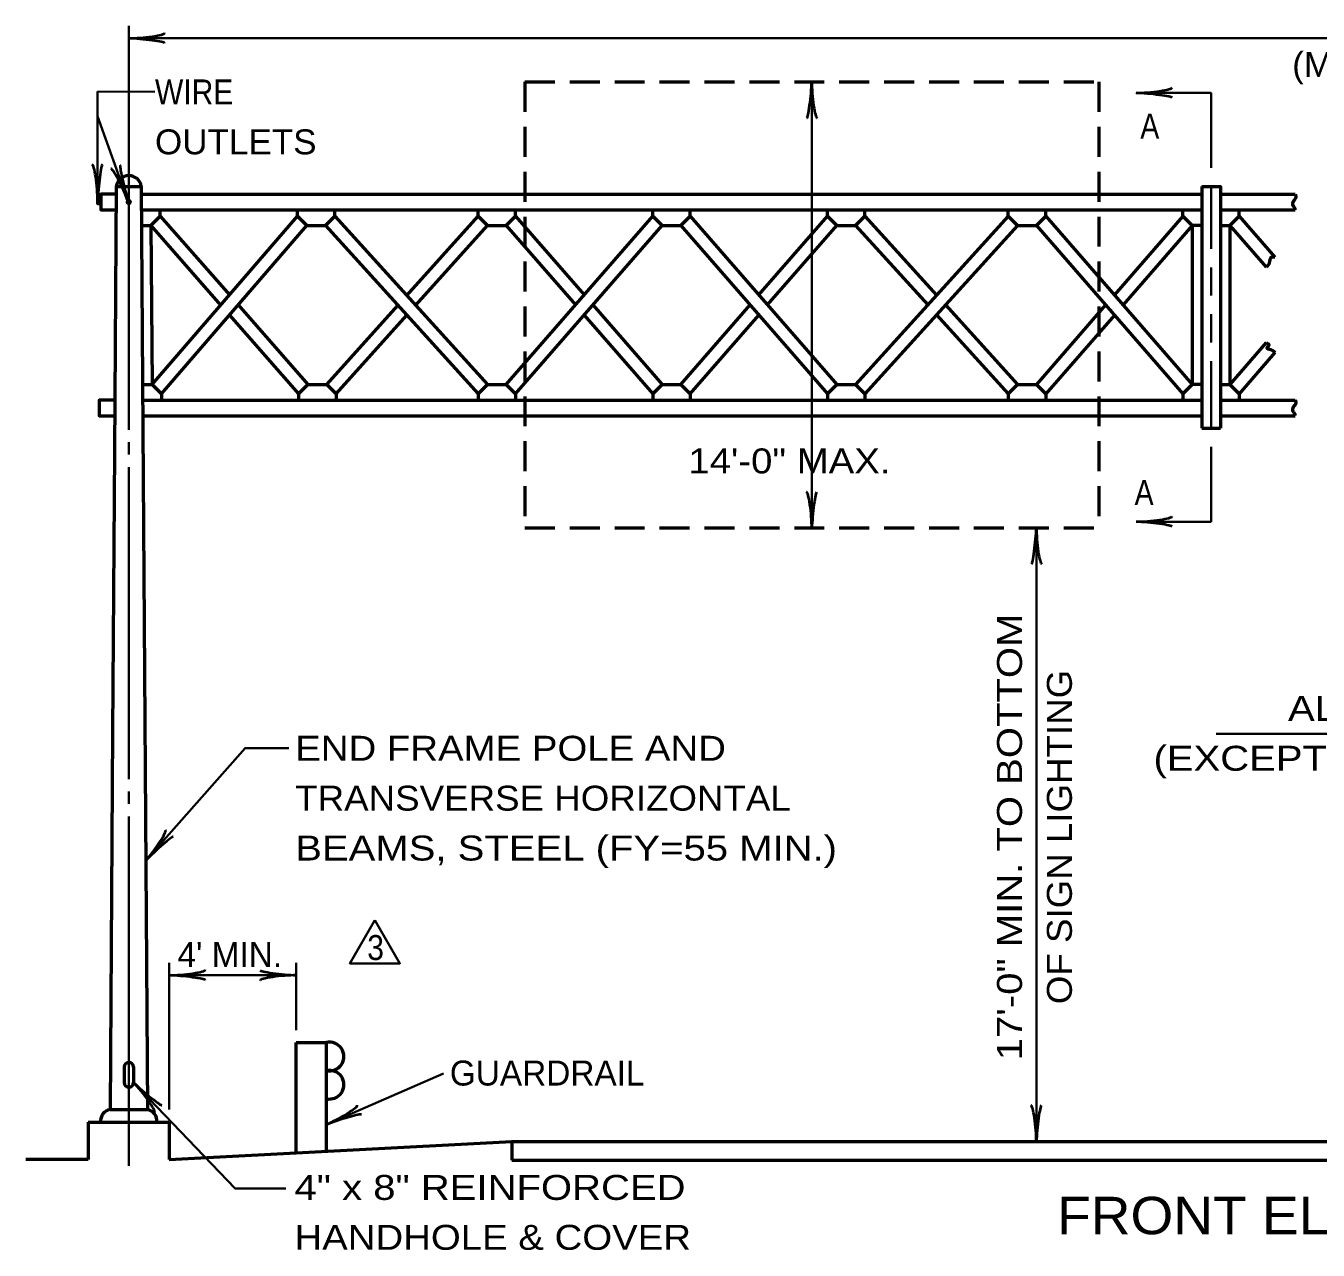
# Model space of a CAD drawing. Extents: x -1 to 679, y -1 to 440.
# Drawn here: x 145.1 to 248.7, y 289.5 to 387.6 of the extents above; entities that cross this region are included whole.
import ezdxf
from ezdxf.enums import TextEntityAlignment as Align

# ---------------------------------------------------------------- set-up
doc = ezdxf.new("R2010")
doc.units = 0
doc.header["$LTSCALE"] = 0.8
doc.linetypes.add('MEDIUM_DASHED', pattern=[4.5, 3, -1.5])
doc.layers.add('1', color=7, linetype='Continuous', lineweight=53)

msp = doc.modelspace()

# ---------------------------------------------------------------- linework, layer by layer
at = {"layer": '1', "lineweight": 35}
for p, q in [((153.3634, 355.2651), (153.3634, 387.6402)), ((153.3634, 386.6402), (344.7881, 386.6402)), ((150.8634, 373.6401), (150.8653, 382.3642)), ((150.8653, 382.3642), (155.4478, 382.3591)), ((208.1134, 383.1401), (208.1134, 347.3901)), ((240.1134, 382.2651), (234.1134, 382.2651)), ((240.1134, 376.2651), (240.1134, 382.2651)), ((150.8649, 380.394), (153.2943, 373.6192)), ((240.1134, 374.7651), (240.1134, 369.7651)), ((240.1134, 368.2651), (240.1134, 366.0151)), ((240.1134, 364.5151), (240.1134, 362.2651)), ((240.1134, 360.7651), (240.1134, 355.3901)), ((153.3634, 353.2651), (153.3634, 354.2651)), ((240.1134, 353.8901), (240.1134, 347.8901)), ((153.3634, 327.2651), (153.3634, 352.2651)), ((226.1134, 347.3901), (226.1134, 298.2043)), ((240.1134, 347.8901), (234.1134, 347.8901)), ((240.5284, 330.8901), (330.0284, 330.8901)), ((153.3634, 325.2651), (153.3634, 326.2651)), ((153.3634, 296.2651), (153.3634, 324.2651)), ((156.6134, 300.7651), (156.6134, 312.5361)), ((166.7691, 307.1422), (166.7691, 312.5361)), ((156.6134, 311.5361), (166.7691, 311.5361)), ((169.2137, 299.566), (178.5938, 303.6605))]:
    msp.add_line(p, q, dxfattribs=at)
at = {"layer": '1', "linetype": 'MEDIUM_DASHED'}
for p, q in [((185.1134, 383.1401), (185.1134, 347.3901)), ((185.1134, 383.1401), (231.1134, 383.1401)), ((231.1134, 383.1401), (231.1134, 347.3901)), ((185.1134, 347.3901), (231.1134, 347.3901))]:
    msp.add_line(p, q, dxfattribs=at)
at = {"layer": '1'}
for p, q in [((152.3634, 374.7651), (154.3634, 374.7651)), ((154.3634, 374.7651), (154.8634, 300.7651)), ((154.3634, 374.1401), (239.3634, 374.1401)), ((239.3634, 374.7651), (239.3634, 355.3901)), ((240.8634, 374.1401), (246.8634, 374.1401)), ((155.1261, 371.6401), (155.8761, 372.3901)), ((155.2292, 358.8901), (166.8761, 372.3901)), ((155.8761, 372.3901), (155.8761, 372.8901)), ((155.8761, 372.3901), (161.4243, 366.0709)), ((166.8761, 372.3901), (166.8761, 372.8901)), ((167.6261, 371.6401), (166.8761, 372.3901)), ((169.1261, 371.6401), (169.8761, 372.3901)), ((169.8761, 372.3901), (169.8761, 372.8901)), ((169.8761, 372.3901), (182.1197, 358.8901)), ((175.6472, 366.0267), (181.3697, 372.3901)), ((181.3697, 372.3901), (181.3697, 372.8901)), ((182.1197, 371.6401), (181.3697, 372.3901)), ((183.6197, 371.6401), (184.3697, 372.3901)), ((183.6197, 358.8901), (195.3697, 372.3901)), ((184.3697, 372.3901), (184.3697, 372.8901)), ((184.3697, 372.3901), (189.8697, 366.0709)), ((195.3697, 372.3901), (195.3697, 372.8901)), ((196.1197, 371.6401), (195.3697, 372.3901)), ((197.6197, 371.6401), (198.3697, 372.3901)), ((198.3697, 372.3901), (198.3697, 372.8901)), ((198.3697, 372.3901), (210.1197, 358.8901)), ((203.8697, 366.0709), (209.3697, 372.3901)), ((209.3697, 372.3901), (209.3697, 372.8901)), ((210.1197, 371.6401), (209.3697, 372.3901)), ((211.6197, 371.6401), (212.3697, 372.3901)), ((223.8634, 372.3901), (211.6197, 358.8901)), ((212.3697, 372.3901), (212.3697, 372.8901)), ((212.3697, 372.3901), (218.1166, 366.0536)), ((223.8634, 372.3901), (223.8634, 372.8901)), ((224.6134, 371.6401), (223.8634, 372.3901)), ((226.1134, 371.6401), (226.8634, 372.3901)), ((226.8634, 372.3901), (226.8634, 372.8901)), ((226.8634, 372.3901), (238.6134, 358.8901)), ((237.8634, 372.3901), (232.3634, 366.0709)), ((237.8634, 372.3901), (237.8634, 372.8901)), ((238.6134, 371.6401), (237.8634, 372.3901)), ((240.8634, 372.8901), (246.8634, 372.8901)), ((241.6134, 371.6401), (242.3634, 372.3901)), ((242.3634, 372.3901), (242.3634, 372.8901)), ((242.3634, 372.3901), (245.2374, 369.0881)), ((154.3761, 371.6401), (155.1261, 371.6401)), ((155.1261, 371.6401), (155.2292, 358.8901)), ((155.1261, 371.6401), (160.7262, 365.2618)), ((155.9792, 358.1401), (167.6261, 371.6401)), ((169.1261, 371.6401), (181.3697, 358.1401)), ((176.3624, 365.2382), (182.1197, 371.6401)), ((183.6197, 371.6401), (189.1683, 365.2651)), ((184.3697, 358.1401), (196.1197, 371.6401)), ((197.6197, 371.6401), (209.3697, 358.1401)), ((204.5712, 365.2651), (210.1197, 371.6401)), ((211.6197, 371.6401), (217.4015, 365.2651)), ((224.6134, 371.6401), (212.3697, 358.1401)), ((226.1134, 371.6401), (237.8634, 358.1401)), ((238.6134, 371.6401), (233.0648, 365.2651)), ((239.3634, 371.6401), (238.6134, 371.6401)), ((238.6134, 371.6401), (238.6134, 358.8901)), ((240.8634, 371.6401), (241.6134, 371.6401)), ((241.6134, 371.6401), (241.6134, 358.8901)), ((241.6134, 371.6401), (244.5361, 368.2822)), ((162.129, 365.2683), (167.7292, 358.8901)), ((169.2292, 358.8901), (174.9352, 365.2349)), ((190.5712, 365.2651), (196.1197, 358.8901)), ((197.6197, 358.8901), (203.1684, 365.2651)), ((218.8317, 365.2651), (224.6134, 358.8901)), ((231.6621, 365.2651), (226.1134, 358.8901)), ((161.4309, 364.4592), (166.9792, 358.1401)), ((169.9792, 358.1401), (175.6504, 364.4463)), ((189.8697, 364.4592), (195.3697, 358.1401)), ((198.3697, 358.1401), (203.8697, 364.4592)), ((218.1166, 364.4766), (223.8634, 358.1401)), ((232.3634, 364.4592), (226.8634, 358.1401)), ((244.5359, 362.2477), (241.6134, 358.8901)), ((245.2372, 361.4419), (242.3634, 358.1401)), ((154.4792, 358.8901), (155.2292, 358.8901)), ((155.2292, 358.8901), (155.9792, 358.1401)), ((167.7292, 358.8901), (166.9792, 358.1401)), ((167.7292, 358.8901), (169.2292, 358.8901)), ((169.2292, 358.8901), (169.9792, 358.1401)), ((182.1197, 358.8901), (181.3697, 358.1401)), ((182.1197, 358.8901), (183.6197, 358.8901)), ((183.6197, 358.8901), (184.3697, 358.1401)), ((196.1197, 358.8901), (195.3697, 358.1401)), ((196.1197, 358.8901), (197.6197, 358.8901)), ((197.6197, 358.8901), (198.3697, 358.1401)), ((210.1197, 358.8901), (209.3697, 358.1401)), ((210.1197, 358.8901), (211.6197, 358.8901)), ((211.6197, 358.8901), (212.3697, 358.1401)), ((224.6134, 358.8901), (223.8634, 358.1401)), ((224.6134, 358.8901), (226.1134, 358.8901)), ((226.1134, 358.8901), (226.8634, 358.1401)), ((238.6134, 358.8901), (237.8634, 358.1401)), ((239.3634, 358.8901), (238.6134, 358.8901)), ((240.8634, 358.8901), (241.6134, 358.8901)), ((241.6134, 358.8901), (242.3634, 358.1401)), ((155.9792, 358.1401), (155.9792, 357.6401)), ((166.9792, 358.1401), (166.9792, 357.6401)), ((169.9792, 358.1401), (169.9792, 357.6401)), ((181.3697, 358.1401), (181.3697, 357.6401)), ((184.3697, 358.1401), (184.3697, 357.6401)), ((195.3697, 358.1401), (195.3697, 357.6401)), ((198.3697, 358.1401), (198.3697, 357.6401)), ((209.3697, 358.1401), (209.3697, 357.6401)), ((212.3697, 358.1401), (212.3697, 357.6401)), ((223.8634, 358.1401), (223.8634, 357.6401)), ((226.8634, 358.1401), (226.8634, 357.6401)), ((237.8634, 358.1401), (237.8634, 357.6401)), ((240.8634, 357.6401), (246.8634, 357.6401)), ((242.3634, 358.1401), (242.3634, 357.6401)), ((154.4876, 356.3901), (239.3634, 356.3901)), ((240.8634, 356.3901), (246.8634, 356.3901)), ((239.3634, 355.3901), (240.8634, 355.3901)), ((152.0677, 331.0156), (151.9224, 309.516)), ((166.7691, 297.405), (166.7691, 306.1422)), ((166.7691, 306.1422), (169.2137, 306.1422)), ((169.2137, 297.405), (169.2137, 306.1422)), ((152.9988, 304.1789), (152.9988, 302.9289)), ((153.7488, 304.1789), (153.7488, 302.9289)), ((150.1134, 299.7651), (156.6134, 299.7651)), ((150.1134, 299.7651), (150.1134, 296.7651)), ((156.6134, 299.7651), (156.6134, 296.7651)), ((184.0757, 298.2043), (184.0757, 296.7043)), ((150.1134, 296.7651), (145.1134, 296.7651)), ((184.0757, 296.7043), (314.0757, 296.7043))]:
    msp.add_line(p, q, dxfattribs=at)
for points in [[(152.3592, 374.1401), (151.1134, 374.1401), (151.1134, 372.8901), (152.3508, 372.8901)], [(152.3634, 374.7651), (152.2198, 353.5151), (152.0677, 331.0156)], [(239.3634, 374.7651), (240.8634, 374.7651), (240.8634, 355.3901)], [(151.1134, 373.6401), (150.8634, 373.6401), (150.8634, 373.3901), (151.1134, 373.3901)], [(154.3761, 372.8901), (155.8761, 372.8901), (195.3697, 372.8901)], [(195.3697, 372.8901), (198.3697, 372.8901), (237.8634, 372.8901), (239.3634, 372.8901)], [(167.6261, 371.6401), (168.3761, 371.6401), (169.1261, 371.6401)], [(182.1197, 371.6401), (182.8697, 371.6401), (183.6197, 371.6401)], [(196.1197, 371.6401), (196.8697, 371.6401), (197.6197, 371.6401)], [(210.1197, 371.6401), (210.8697, 371.6401), (211.6197, 371.6401)], [(224.6134, 371.6401), (225.3634, 371.6401), (226.1134, 371.6401)], [(152.2477, 357.6401), (151.0019, 357.6401), (151.0019, 356.3901), (152.2392, 356.3901)], [(154.4792, 357.6401), (155.9792, 357.6401), (195.3697, 357.6401)], [(195.3697, 357.6401), (198.3697, 357.6401), (237.8634, 357.6401), (239.3634, 357.6401)], [(151.9225, 309.516), (151.8634, 300.7651), (154.8634, 300.7651)], [(156.6134, 296.7651), (184.0757, 298.2043), (314.0757, 298.2043)]]:
    msp.add_lwpolyline(points, dxfattribs=at)
at = {"layer": '1', "lineweight": 35}
for points in [[(154.7286, 320.7262), (162.6908, 329.7493), (166.1885, 329.7493)], [(153.7488, 302.9289), (161.901, 294.4343), (165.9628, 294.4343)]]:
    msp.add_lwpolyline(points, dxfattribs=at)
msp.add_lwpolyline([(173.0944, 315.9398), (171.0944, 312.4758), (175.0944, 312.4758)], close=True, dxfattribs=at)
at = {"layer": '1'}
msp.add_circle((153.3634, 373.5151), 0.125, dxfattribs=at)
for centre, radius, start, end in [((153.3634, 374.6313), 1.0089, 7.62224, 172.37776), ((169.451, 305.0151), 1.1518, 258.1086, 101.8914), ((153.3738, 304.1789), 0.375, 0, 180), ((169.451, 302.7609), 1.1518, 258.1086, 101.8914), ((153.3738, 302.9289), 0.375, 180, 0), ((152.0128, 299.8718), 0.9057, 99.49518, 186.76502), ((154.714, 299.8718), 0.9057, 353.23498, 80.50482)]:
    msp.add_arc(centre, radius, start, end, dxfattribs=at)
at = {"layer": '1', "lineweight": 40}
for centre, major_axis, ratio, start_param, end_param in [((154.4839, 386.4286), (-1.7565, 0.1757), 0.07063, 3.14071475, 5.41810995), ((154.4546, 386.9165), (-1.7857, -0.1562), 0.122415, 0.89635335, 3.14159265), ((207.9018, 382.0196), (0.1757, 1.7565), 0.07063, 3.14071475, 5.41810995), ((208.3897, 382.0489), (-0.1562, 1.7857), 0.122415, 0.89635335, 3.14159265), ((235.2339, 382.0535), (-1.7565, 0.1757), 0.07063, 3.14071475, 5.41810995), ((235.2046, 382.5414), (-1.7857, -0.1562), 0.122415, 0.89635335, 3.14159265), ((150.5874, 374.7313), (0.1558, -1.7857), 0.122415, 0.89635335, 3.14159265), ((150.5874, 374.7313), (0.1558, -1.7857), 0.122415, 0.89635335, 3.14159265), ((151.0753, 374.7605), (0.176, 1.7564), 0.07063, 6.28230741, 8.55970261), ((151.0753, 374.7605), (0.176, 1.7564), 0.07063, 6.28230741, 8.55970261), ((152.6658, 374.5531), (0.7497, -1.6282), 0.122415, 0.89635335, 3.14159265), ((153.1152, 374.7453), (-0.4275, 1.7127), 0.07063, 6.28230741, 8.55970261), ((207.8371, 348.4813), (0.1562, -1.7857), 0.122415, 0.89635335, 3.14159265), ((208.325, 348.5106), (-0.1757, -1.7565), 0.07063, 3.14071475, 5.41810995), ((235.2046, 348.1664), (-1.7857, -0.1562), 0.122415, 0.89635335, 3.14159265), ((225.9018, 346.2696), (0.1757, 1.7565), 0.07063, 3.14071475, 5.41810995), ((226.3897, 346.2989), (-0.1562, 1.7857), 0.122415, 0.89635335, 3.14159265), ((235.2339, 347.6785), (-1.7565, 0.1757), 0.07063, 3.14071475, 5.41810995), ((155.2434, 321.7273), (-1.0644, -1.4423), 0.122415, 0.89635335, 3.14159265), ((155.6286, 321.4264), (-1.2939, -1.2008), 0.07063, 3.14071475, 5.41810995), ((157.7046, 311.8124), (-1.7857, -0.1562), 0.122415, 0.89635335, 3.14159265), ((157.7046, 311.8124), (-1.7857, -0.1562), 0.122415, 0.89635335, 3.14159265), ((165.6486, 311.7477), (1.7565, -0.1757), 0.07063, 3.14071475, 5.41810995), ((157.7339, 311.3245), (-1.7565, 0.1757), 0.07063, 3.14071475, 5.41810995), ((157.7339, 311.3245), (-1.7565, 0.1757), 0.07063, 3.14071475, 5.41810995), ((165.6779, 311.2598), (1.7857, 0.1562), 0.122415, 0.89635335, 3.14159265), ((154.305, 301.9503), (-1.1238, 1.3965), 0.122415, 3.14159265, 5.38683196), ((154.6774, 302.267), (-1.3429, 1.1457), 0.07063, 0.86507535, 3.14247055), ((170.1032, 300.2558), (-1.5741, -0.8575), 0.122415, 0.89635335, 3.14159265), ((170.3252, 299.8203), (-1.68, -0.5417), 0.07063, 3.14071475, 5.41810995), ((225.8371, 299.2955), (0.1562, -1.7857), 0.122415, 0.89635335, 3.14159265), ((226.325, 299.3248), (-0.1757, -1.7565), 0.07063, 3.14071475, 5.41810995)]:
    msp.add_ellipse(centre, major_axis=major_axis, ratio=ratio, start_param=start_param, end_param=end_param, dxfattribs=at)
at = {"layer": '1'}
for points in [[(246.8634, 374.1401), (246.9204, 373.8982), (246.738, 373.6245), (246.6525, 373.3166), (246.8064, 373.0486), (246.8634, 372.8901)], [(245.2374, 369.0881), (244.9109, 369.0532), (244.7862, 368.6374), (244.5361, 368.2822)], [(244.5359, 362.2477), (244.7446, 362.0264), (244.5783, 361.8186), (244.8693, 361.6938), (245.2372, 361.4419)], [(246.8612, 357.6497), (246.9182, 357.4078), (246.7357, 357.1341), (246.6502, 356.8262), (246.8042, 356.5582), (246.8612, 356.3997)]]:
    msp.add_spline(points, degree=3, dxfattribs=at)

# ---------------------------------------------------------------- texts
for s, width, p in [("(MAX. 150')", 1.05, (253.987, 383.5439)), ('ALL DIAGONALS & BRACES TO BE AT NOMINAL 45', 1.2, (285.2528, 331.9279)), ('(EXCEPT VERTICAL & HORIZONTAL BRACING AT OUTER TRUSS', 1.2, (285.2527, 327.9279))]:
    msp.add_text(s, height=2, dxfattribs=dict(at, width=width)).set_placement(p, align=Align.CENTER)
for s, height, width, p in [('WIRE', 2, 0.9, (155.4644, 381.3413)), ('A', 2, 0.85, (234.4487, 378.6052)), ('OUTLETS', 2, 1.05, (155.4644, 377.3413)), ('14\'-0" MAX.', 2, 1.15, (198.2129, 351.7637)), ('A', 2, 0.85, (233.99, 349.2402)), ('END FRAME POLE AND', 2, 1.15, (166.7065, 328.7291)), ('TRANSVERSE HORIZONTAL', 2, 1.1, (166.7065, 324.7291)), ('BEAMS, STEEL (FY=55 MIN.)', 2, 1.2, (166.7065, 320.7291)), ('3', 2, 0.9, (172.4772, 312.7537)), ('4" x 8" REINFORCED', 2, 1.2, (166.6453, 293.525)), ('FRONT ELEVATION', 3, 1.1, (227.7732, 290.7739)), ('HANDHOLE & COVER', 2, 1.15, (166.6453, 289.525))]:
    msp.add_text(s, height=height, dxfattribs=dict(at, width=width)).set_placement(p)
for s, width, p in [('17\'-0" MIN. TO BOTTOM', 1.2, (224.9595, 322.6185)), ('OF SIGN LIGHTING', 1.1, (228.9595, 322.6185))]:
    msp.add_text(s, height=2, rotation=90, dxfattribs=dict(at, width=width)).set_placement(p, align=Align.CENTER)
for s, p in [("4' MIN.", (157.2694, 312.1901)), ('GUARDRAIL', (179.0998, 302.6931))]:
    msp.add_text(s, height=2, dxfattribs=at).set_placement(p)

doc.saveas('drawing.dxf')
